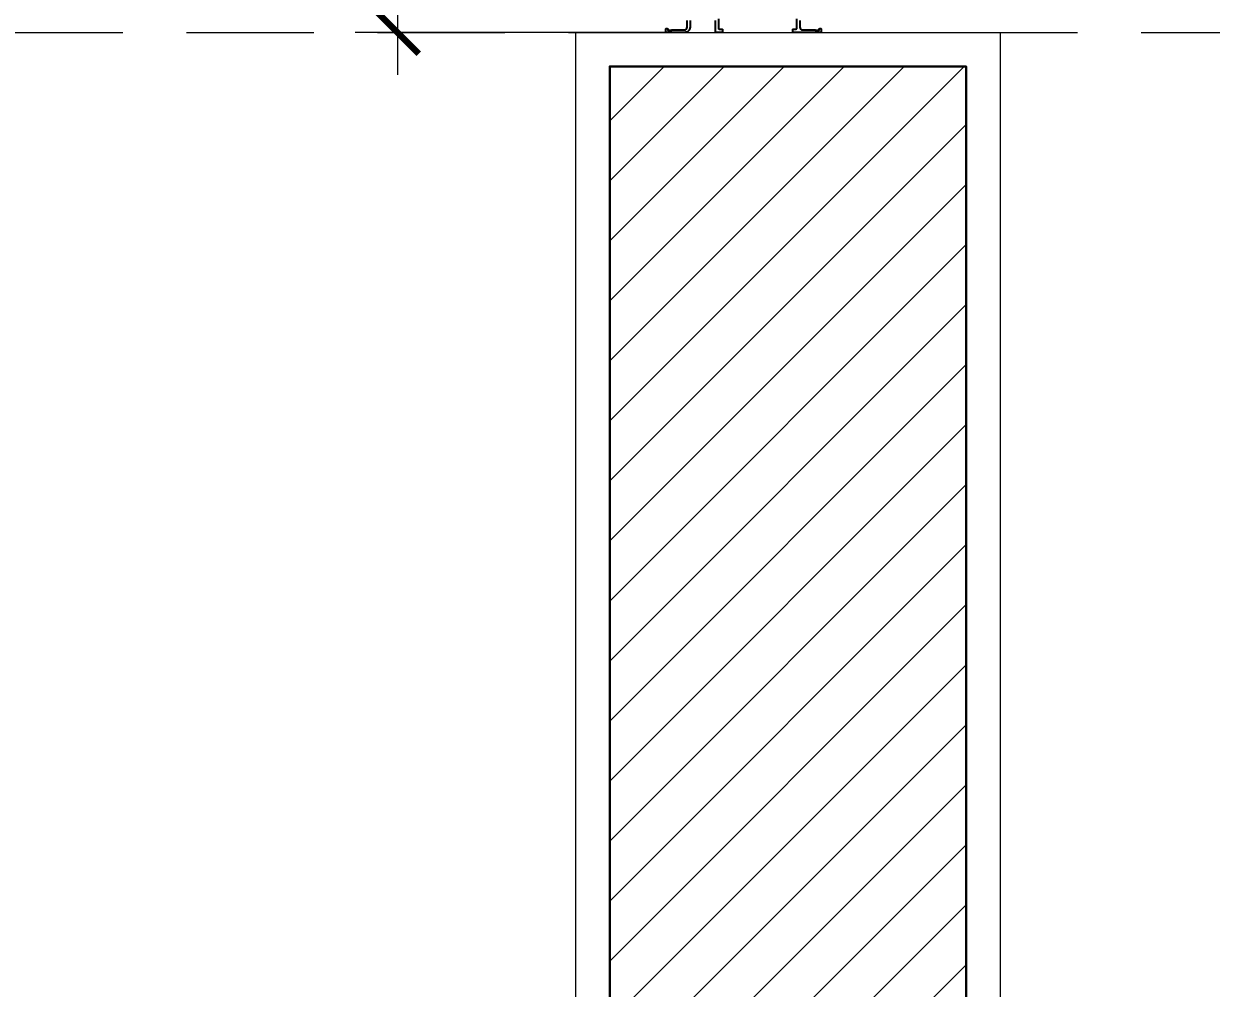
# Model space of a CAD drawing. Header units: millimetres. Extents: x 1336014 to 2939047, y -333549 to -60566.
# Drawn here: x 1474136 to 1474836, y -215503 to -214935 of the extents above; entities that cross this region are included whole.
import ezdxf

# ---------------------------------------------------------------- set-up
doc = ezdxf.new("R2010")
doc.units = ezdxf.units.MM
doc.header["$MEASUREMENT"] = 0
doc.linetypes.add('$1$HIDDEN', pattern=[0.375, 0.25, -0.125])
doc.linetypes.add('DASHDOT', pattern=[1, 0.5, -0.25, 0, -0.25])
for name, color, linetype, lineweight in [('.A-net Truc', 79, 'DASHDOT', 15), ('01.Cut', 255, 'Continuous', 35), ('08.Dim', 156, 'Continuous', 15), ('09.Hatch', 250, 'Continuous', 5), ('nep', 9, 'Continuous', 15), ('wall', 4, 'Continuous', 9)]:
    doc.layers.add(name, color=color, linetype=linetype, lineweight=lineweight)
doc.styles.add('TT5_Text Dim', font='hoatbif.shx', dxfattribs={"width": 0.6})
doc.dimstyles.new('TT5_Dim 1-25', dxfattribs={"dimscale": 25, "dimtxt": 2.2, "dimasz": 1, "dimexe": 1, "dimexo": 0, "dimgap": 0.5, "dimtad": 1, "dimdec": 0, "dimzin": 0, "dimdsep": 46, "dimtxsty": 'TT5_Text Dim', "dimblk": 'ARCHTICK', "dimcen": 0, "dimdle": 1, "dimclrd": 256, "dimclre": 256, "dimclrt": 1, "dimadec": 0, "dimazin": 0, "dimtfac": 0.015, "dimtdec": 0, "dimtix": 1, "dimtmove": 2, "dimatfit": 3, "dimldrblk": 'DOT', "dimfxl": 1, "dimtolj": 1, "dimtzin": 0, "dimlwd": -1, "dimlwe": -1, "dimarcsym": 1})

# ---------------------------------------------------------------- blocks, each defined once
blk = doc.blocks.new('_ARCHTICK')
at = {"const_width": 0.15}
blk.add_lwpolyline([(-0.5, -0.5), (0.5, 0.5)], dxfattribs=at)
blk = doc.blocks.new('*D2215')
at = {"layer": '08.Dim', "ltscale": 200, "transparency": 16777216}
for p, q in [((1474356.5, -214414.52), (1474356.5, -214965.02)), ((1474515.1, -214439.52), (1474331.5, -214439.52)), ((1474521.36, -214940.02), (1474331.5, -214940.02))]:
    blk.add_line(p, q, dxfattribs=at)
at = {"layer": 'Defpoints', "color": 0, "ltscale": 200, "transparency": 16777216}
for p in [(1474515.1, -214439.52), (1474356.5, -214940.02), (1474521.36, -214940.02)]:
    blk.add_point(p, dxfattribs=at)
at = {"layer": '08.Dim', "ltscale": 200, "transparency": 16777216, "xscale": 25, "yscale": 25, "zscale": 25}
for p, rotation in [((1474356.5, -214439.52), 90), ((1474356.5, -214940.02), 270)]:
    blk.add_blockref('_ARCHTICK', p, dxfattribs=dict(at, rotation=rotation))
at = {"layer": '08.Dim', "color": 1, "ltscale": 200, "transparency": 16777216, "insert": (1474316.5, -214689.77), "char_height": 55, "attachment_point": 5, "rotation": 90, "style": 'TT5_Text Dim'}
blk.add_mtext('\\A1;500', dxfattribs=at)
blk = doc.blocks.new('_DOT')
blk.add_line((-0.5, 0), (-1, 0))
at = {"const_width": 0.5}
blk.add_lwpolyline([(-0.25, 0, 1), (0.25, 0, 1)], format="xyb", close=True, dxfattribs=at)

msp = doc.modelspace()

# ---------------------------------------------------------------- hatches: boundary and pattern name
at = {"layer": '09.Hatch', "ltscale": 0.5}
h = msp.add_hatch(dxfattribs=at)
h.set_pattern_fill('ANSI31', color=256, scale=200, angle=90, style=0)
h.set_pattern_definition([(225, (1475276.246, -205959.59), (-17.67767, 17.67767), [])])
h.paths.add_polyline_path([(1474691.56, -215840.02), (1474691.56, -214960.02), (1474481.56, -214960.02), (1474481.56, -215840.02), (1474570.09, -215840.02), (1474570.09, -215857.9), (1474582.43, -215825.61), (1474594.29, -215840.02)])

# ---------------------------------------------------------------- linework, layer by layer
at = {"layer": '.A-net Truc', "linetype": '$1$HIDDEN', "ltscale": 300}
msp.add_line((1467369.69, -214940.02), (1475676.4, -214940.02), dxfattribs=at)
at = {"layer": '01.Cut', "lineweight": 25}
for points in [[(1474528.9, -214933.02), (1474528.9, -214937.02, -0.414214), (1474525.9, -214940.02), (1474515.1, -214940.02, -0.414214), (1474514.6, -214939.52), (1474514.6, -214938.12, -0.414214), (1474515.1, -214937.62), (1474515.3, -214937.62, -0.414214), (1474515.8, -214938.12), (1474515.8, -214938.72), (1474518.1, -214938.72), (1474518.1, -214938.52), (1474525.7, -214938.52, 0.414214), (1474527.2, -214937.02), (1474527.2, -214933.02, 0.414214)], [(1474545.6, -214932.02), (1474545.6, -214937.52, 0.414214), (1474546.1, -214938.02), (1474547.6, -214938.02, -0.414214), (1474548.1, -214938.52), (1474548.1, -214939.52, -0.414214), (1474547.6, -214940.02), (1474544.4, -214940.02, -0.414214), (1474543.9, -214939.52), (1474543.9, -214933.02, 0.414214)], [(1474593.6, -214933.02), (1474593.6, -214937.02, 0.414214), (1474595.1, -214938.52), (1474602.7, -214938.52), (1474602.7, -214938.72), (1474605, -214938.72), (1474605, -214938.12, -0.414214), (1474605.5, -214937.62), (1474605.7, -214937.62, -0.414214), (1474606.2, -214938.12), (1474606.2, -214939.52, -0.414214), (1474605.7, -214940.02), (1474589.9, -214940.02, -0.414214), (1474589.4, -214939.52), (1474589.4, -214938.52, -0.414214), (1474589.9, -214938.02), (1474591.4, -214938.02, 0.414214), (1474591.9, -214937.52), (1474591.9, -214932.02, 0.414214)]]:
    msp.add_lwpolyline(points, format="xyb", dxfattribs=at)
at = {"layer": 'nep'}
msp.add_lwpolyline([(1474461.56, -215840.02), (1474461.56, -214940.02), (1474711.56, -214940.02), (1474711.56, -215840.02)], dxfattribs=at)
at = {"layer": 'wall', "color": 0, "lineweight": 30}
msp.add_lwpolyline([(1474691.56, -215840.02), (1474691.56, -214960.02), (1474481.56, -214960.02), (1474481.56, -215840.02)], dxfattribs=at)

# ---------------------------------------------------------------- dimensions: what is measured, and where the dimension line sits
at = {"layer": '08.Dim', "ltscale": 200}
dim = msp.add_linear_dim(base=(1474356.5, -214940.01878), p1=(1474515.1, -214439.51879), p2=(1474521.36318, -214940.01878), angle=90, dimstyle='TT5_Dim 1-25', dxfattribs=at)
dim.commit()
dim.dimension.update_dxf_attribs({"geometry": '*D2215', "text_midpoint": (1474316.5, -214689.76878)})

doc.saveas('drawing.dxf')
